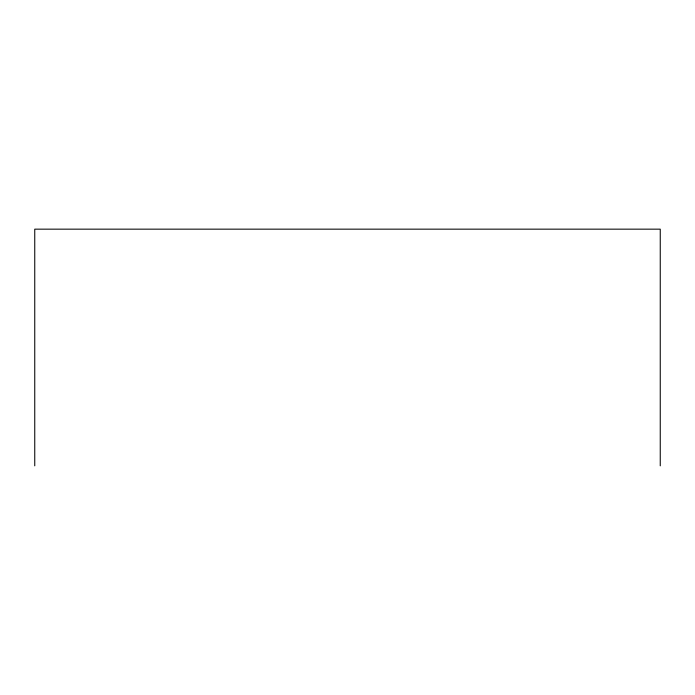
<?xml version="1.0" encoding="UTF-8"?>
<svg xmlns="http://www.w3.org/2000/svg" width="695" height="695" viewBox="0 0 695 695"><rect width="100%" height="100%" fill="white"/><g stroke="black" fill="none" stroke-linecap="round" stroke-linejoin="round"><path stroke-width="1.04" d="M660.25 465.841L660.25 229.159L34.75 229.159L34.75 465.841"/></g></svg>
